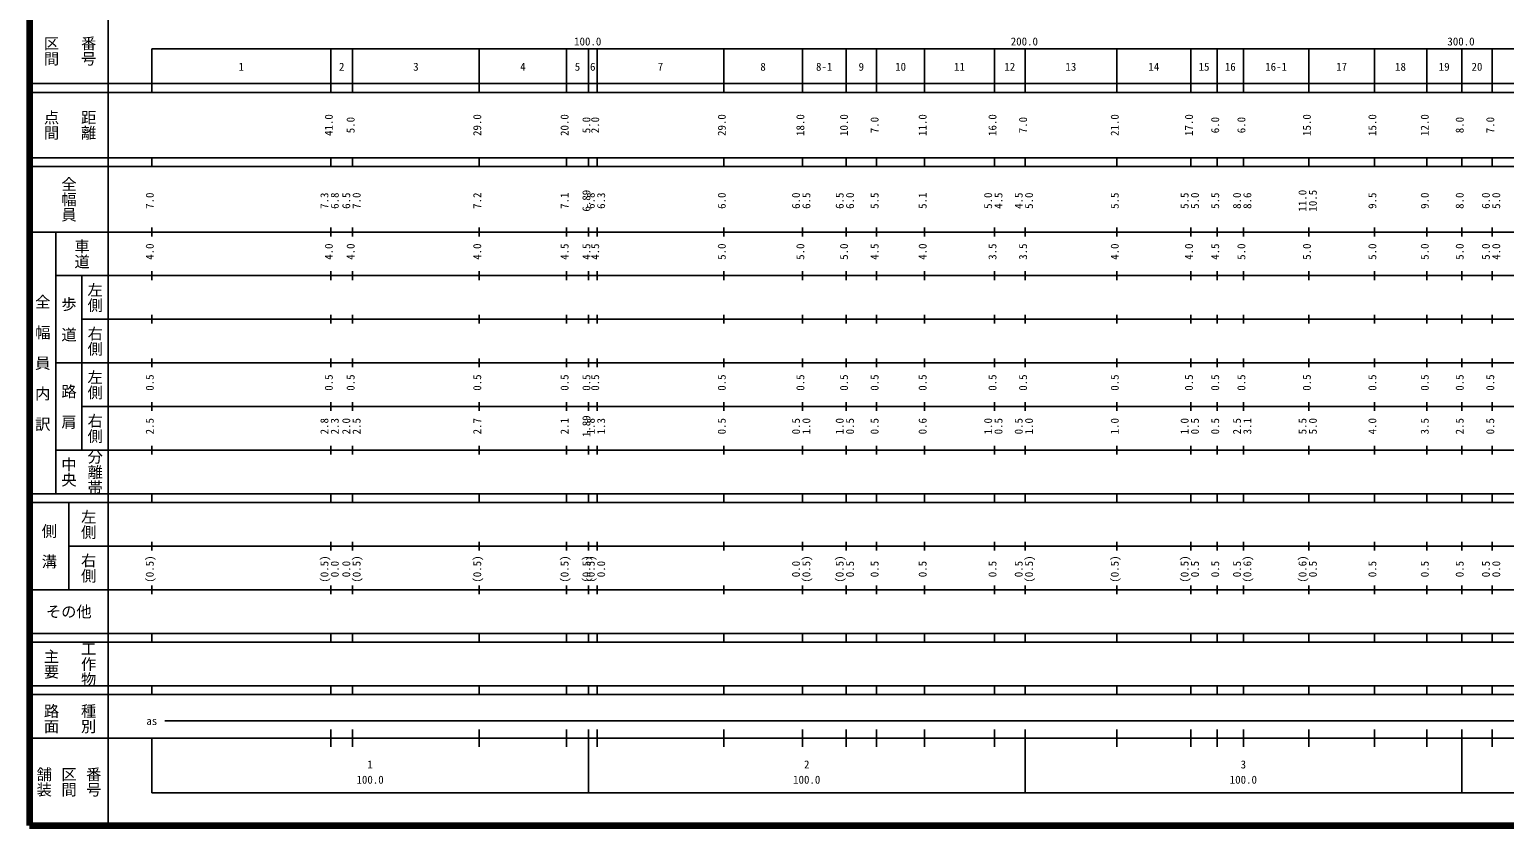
# Model space of a CAD drawing. Units: millimetres on the paper, enlarged 1000 times. Extents: x 40000 to 680000, y 20000 to 380000.
# Drawn here: x 40000 to 377808, y 20000 to 202409 of the extents above; entities that cross this region are included whole.
import ezdxf
from ezdxf.enums import TextEntityAlignment as Align

# ---------------------------------------------------------------- set-up
doc = ezdxf.new("R2010")
doc.units = ezdxf.units.MM
doc.header["$LTSCALE"] = 1000
doc.layers.add('M-TTL', color=2, linetype='Continuous', lineweight=140)
doc.layers.add('M-TTL-BAND', color=7, linetype='Continuous', lineweight=25)
doc.styles.add('@ＭＳ ゴシック', font='')
doc.styles.add('ＭＳ ゴシック', font='')
doc.styles.get('@ＭＳ ゴシック').set_extended_font_data('@MS Gothic')
doc.styles.get('ＭＳ ゴシック').set_extended_font_data('MS Gothic')

msp = doc.modelspace()

# ---------------------------------------------------------------- linework, layer by layer
at = {"layer": 'M-TTL'}
for p, q in [((40000, 380000), (40000, 20000)), ((40000, 20000), (680000, 20000))]:
    msp.add_line(p, q, dxfattribs=at)
at = {"layer": 'M-TTL-BAND'}
for p, q in [((58000, 370000), (58000, 20000)), ((68000, 198000), (579000, 198000)), ((68000, 198000), (68000, 188000)), ((109000, 188000), (109000, 198000)), ((114000, 188000), (114000, 198000)), ((143000, 188000), (143000, 198000)), ((163000, 188000), (163000, 198000)), ((168000, 188000), (168000, 198000)), ((170000, 188000), (170000, 198000)), ((199000, 188000), (199000, 198000)), ((217000, 188000), (217000, 198000)), ((227000, 188000), (227000, 198000)), ((234000, 188000), (234000, 198000)), ((245000, 188000), (245000, 198000)), ((261000, 188000), (261000, 198000)), ((268000, 188000), (268000, 198000)), ((289000, 188000), (289000, 198000)), ((306000, 188000), (306000, 198000)), ((312000, 188000), (312000, 198000)), ((318000, 188000), (318000, 198000)), ((333000, 188000), (333000, 198000)), ((348000, 188000), (348000, 198000)), ((360000, 188000), (360000, 198000)), ((368000, 188000), (368000, 198000)), ((375000, 188000), (375000, 198000)), ((40000, 190000), (579000, 190000)), ((40000, 188000), (579000, 188000)), ((40000, 173000), (579000, 173000)), ((68000, 171000), (68000, 173000)), ((109000, 171000), (109000, 173000)), ((114000, 171000), (114000, 173000)), ((143000, 171000), (143000, 173000)), ((163000, 171000), (163000, 173000)), ((168000, 171000), (168000, 173000)), ((170000, 171000), (170000, 173000)), ((199000, 171000), (199000, 173000)), ((217000, 171000), (217000, 173000)), ((227000, 171000), (227000, 173000)), ((234000, 171000), (234000, 173000)), ((245000, 171000), (245000, 173000)), ((261000, 171000), (261000, 173000)), ((268000, 171000), (268000, 173000)), ((289000, 171000), (289000, 173000)), ((306000, 171000), (306000, 173000)), ((312000, 171000), (312000, 173000)), ((318000, 171000), (318000, 173000)), ((333000, 171000), (333000, 173000)), ((348000, 171000), (348000, 173000)), ((360000, 171000), (360000, 173000)), ((368000, 171000), (368000, 173000)), ((375000, 171000), (375000, 173000)), ((40000, 171000), (579000, 171000)), ((40000, 156000), (579000, 156000)), ((46000, 96000), (46000, 156000)), ((68000, 155000), (68000, 157000)), ((109000, 155000), (109000, 157000)), ((114000, 155000), (114000, 157000)), ((143000, 155000), (143000, 157000)), ((163000, 155000), (163000, 157000)), ((168000, 155000), (168000, 157000)), ((170000, 155000), (170000, 157000)), ((199000, 155000), (199000, 157000)), ((217000, 155000), (217000, 157000)), ((227000, 155000), (227000, 157000)), ((234000, 155000), (234000, 157000)), ((245000, 155000), (245000, 157000)), ((261000, 155000), (261000, 157000)), ((268000, 155000), (268000, 157000)), ((289000, 155000), (289000, 157000)), ((306000, 155000), (306000, 157000)), ((312000, 155000), (312000, 157000)), ((318000, 155000), (318000, 157000)), ((333000, 155000), (333000, 157000)), ((348000, 155000), (348000, 157000)), ((360000, 155000), (360000, 157000)), ((368000, 155000), (368000, 157000)), ((375000, 155000), (375000, 157000)), ((46000, 146000), (579000, 146000)), ((52000, 146000), (52000, 106000)), ((68000, 145000), (68000, 147000)), ((109000, 145000), (109000, 147000)), ((114000, 145000), (114000, 147000)), ((143000, 145000), (143000, 147000)), ((163000, 145000), (163000, 147000)), ((168000, 145000), (168000, 147000)), ((170000, 145000), (170000, 147000)), ((199000, 145000), (199000, 147000)), ((217000, 145000), (217000, 147000)), ((227000, 145000), (227000, 147000)), ((234000, 145000), (234000, 147000)), ((245000, 145000), (245000, 147000)), ((261000, 145000), (261000, 147000)), ((268000, 145000), (268000, 147000)), ((289000, 145000), (289000, 147000)), ((306000, 145000), (306000, 147000)), ((312000, 145000), (312000, 147000)), ((318000, 145000), (318000, 147000)), ((333000, 145000), (333000, 147000)), ((348000, 145000), (348000, 147000)), ((360000, 145000), (360000, 147000)), ((368000, 145000), (368000, 147000)), ((375000, 145000), (375000, 147000)), ((52000, 136000), (579000, 136000)), ((68000, 135000), (68000, 137000)), ((109000, 135000), (109000, 137000)), ((114000, 135000), (114000, 137000)), ((143000, 135000), (143000, 137000)), ((163000, 135000), (163000, 137000)), ((168000, 135000), (168000, 137000)), ((170000, 135000), (170000, 137000)), ((199000, 135000), (199000, 137000)), ((217000, 135000), (217000, 137000)), ((227000, 135000), (227000, 137000)), ((234000, 135000), (234000, 137000)), ((245000, 135000), (245000, 137000)), ((261000, 135000), (261000, 137000)), ((268000, 135000), (268000, 137000)), ((289000, 135000), (289000, 137000)), ((306000, 135000), (306000, 137000)), ((312000, 135000), (312000, 137000)), ((318000, 135000), (318000, 137000)), ((333000, 135000), (333000, 137000)), ((348000, 135000), (348000, 137000)), ((360000, 135000), (360000, 137000)), ((368000, 135000), (368000, 137000)), ((375000, 135000), (375000, 137000)), ((46000, 126000), (579000, 126000)), ((68000, 125000), (68000, 127000)), ((109000, 125000), (109000, 127000)), ((114000, 125000), (114000, 127000)), ((143000, 125000), (143000, 127000)), ((163000, 125000), (163000, 127000)), ((168000, 125000), (168000, 127000)), ((170000, 125000), (170000, 127000)), ((199000, 125000), (199000, 127000)), ((217000, 125000), (217000, 127000)), ((227000, 125000), (227000, 127000)), ((234000, 125000), (234000, 127000)), ((245000, 125000), (245000, 127000)), ((261000, 125000), (261000, 127000)), ((268000, 125000), (268000, 127000)), ((289000, 125000), (289000, 127000)), ((306000, 125000), (306000, 127000)), ((312000, 125000), (312000, 127000)), ((318000, 125000), (318000, 127000)), ((333000, 125000), (333000, 127000)), ((348000, 125000), (348000, 127000)), ((360000, 125000), (360000, 127000)), ((368000, 125000), (368000, 127000)), ((375000, 125000), (375000, 127000)), ((52000, 116000), (579000, 116000)), ((68000, 115000), (68000, 117000)), ((109000, 115000), (109000, 117000)), ((114000, 115000), (114000, 117000)), ((143000, 115000), (143000, 117000)), ((163000, 115000), (163000, 117000)), ((168000, 115000), (168000, 117000)), ((170000, 115000), (170000, 117000)), ((199000, 115000), (199000, 117000)), ((217000, 115000), (217000, 117000)), ((227000, 115000), (227000, 117000)), ((234000, 115000), (234000, 117000)), ((245000, 115000), (245000, 117000)), ((261000, 115000), (261000, 117000)), ((268000, 115000), (268000, 117000)), ((289000, 115000), (289000, 117000)), ((306000, 115000), (306000, 117000)), ((312000, 115000), (312000, 117000)), ((318000, 115000), (318000, 117000)), ((333000, 115000), (333000, 117000)), ((348000, 115000), (348000, 117000)), ((360000, 115000), (360000, 117000)), ((368000, 115000), (368000, 117000)), ((375000, 115000), (375000, 117000)), ((46000, 106000), (579000, 106000)), ((68000, 105000), (68000, 107000)), ((109000, 105000), (109000, 107000)), ((114000, 105000), (114000, 107000)), ((143000, 105000), (143000, 107000)), ((163000, 105000), (163000, 107000)), ((168000, 105000), (168000, 107000)), ((170000, 105000), (170000, 107000)), ((199000, 105000), (199000, 107000)), ((217000, 105000), (217000, 107000)), ((227000, 105000), (227000, 107000)), ((234000, 105000), (234000, 107000)), ((245000, 105000), (245000, 107000)), ((261000, 105000), (261000, 107000)), ((268000, 105000), (268000, 107000)), ((289000, 105000), (289000, 107000)), ((306000, 105000), (306000, 107000)), ((312000, 105000), (312000, 107000)), ((318000, 105000), (318000, 107000)), ((333000, 105000), (333000, 107000)), ((348000, 105000), (348000, 107000)), ((360000, 105000), (360000, 107000)), ((368000, 105000), (368000, 107000)), ((375000, 105000), (375000, 107000)), ((40000, 96000), (579000, 96000)), ((68000, 94000), (68000, 96000)), ((109000, 94000), (109000, 96000)), ((114000, 94000), (114000, 96000)), ((143000, 94000), (143000, 96000)), ((163000, 94000), (163000, 96000)), ((168000, 94000), (168000, 96000)), ((170000, 94000), (170000, 96000)), ((199000, 94000), (199000, 96000)), ((217000, 94000), (217000, 96000)), ((227000, 94000), (227000, 96000)), ((234000, 94000), (234000, 96000)), ((245000, 94000), (245000, 96000)), ((261000, 94000), (261000, 96000)), ((268000, 94000), (268000, 96000)), ((289000, 94000), (289000, 96000)), ((306000, 94000), (306000, 96000)), ((312000, 94000), (312000, 96000)), ((318000, 94000), (318000, 96000)), ((333000, 94000), (333000, 96000)), ((348000, 94000), (348000, 96000)), ((360000, 94000), (360000, 96000)), ((368000, 94000), (368000, 96000)), ((375000, 94000), (375000, 96000)), ((40000, 94000), (579000, 94000)), ((49000, 94000), (49000, 74000)), ((68000, 83000), (68000, 85000)), ((109000, 83000), (109000, 85000)), ((114000, 83000), (114000, 85000)), ((143000, 83000), (143000, 85000)), ((163000, 83000), (163000, 85000)), ((168000, 83000), (168000, 85000)), ((170000, 83000), (170000, 85000)), ((199000, 83000), (199000, 85000)), ((217000, 83000), (217000, 85000)), ((227000, 83000), (227000, 85000)), ((234000, 83000), (234000, 85000)), ((245000, 83000), (245000, 85000)), ((261000, 83000), (261000, 85000)), ((268000, 83000), (268000, 85000)), ((289000, 83000), (289000, 85000)), ((306000, 83000), (306000, 85000)), ((312000, 83000), (312000, 85000)), ((318000, 83000), (318000, 85000)), ((333000, 83000), (333000, 85000)), ((348000, 83000), (348000, 85000)), ((360000, 83000), (360000, 85000)), ((368000, 83000), (368000, 85000)), ((375000, 83000), (375000, 85000)), ((49000, 84000), (579000, 84000)), ((68000, 73000), (68000, 75000)), ((109000, 73000), (109000, 75000)), ((114000, 73000), (114000, 75000)), ((143000, 73000), (143000, 75000)), ((163000, 73000), (163000, 75000)), ((168000, 73000), (168000, 75000)), ((170000, 73000), (170000, 75000)), ((199000, 73000), (199000, 75000)), ((217000, 73000), (217000, 75000)), ((227000, 73000), (227000, 75000)), ((234000, 73000), (234000, 75000)), ((245000, 73000), (245000, 75000)), ((261000, 73000), (261000, 75000)), ((268000, 73000), (268000, 75000)), ((289000, 73000), (289000, 75000)), ((306000, 73000), (306000, 75000)), ((312000, 73000), (312000, 75000)), ((318000, 73000), (318000, 75000)), ((333000, 73000), (333000, 75000)), ((348000, 73000), (348000, 75000)), ((360000, 73000), (360000, 75000)), ((368000, 73000), (368000, 75000)), ((375000, 73000), (375000, 75000)), ((40000, 74000), (579000, 74000)), ((40000, 64000), (579000, 64000)), ((40000, 62000), (579000, 62000)), ((68000, 62000), (68000, 64000)), ((109000, 62000), (109000, 64000)), ((114000, 62000), (114000, 64000)), ((143000, 62000), (143000, 64000)), ((163000, 62000), (163000, 64000)), ((168000, 62000), (168000, 64000)), ((170000, 62000), (170000, 64000)), ((199000, 62000), (199000, 64000)), ((217000, 62000), (217000, 64000)), ((227000, 62000), (227000, 64000)), ((234000, 62000), (234000, 64000)), ((245000, 62000), (245000, 64000)), ((261000, 62000), (261000, 64000)), ((268000, 62000), (268000, 64000)), ((289000, 62000), (289000, 64000)), ((306000, 62000), (306000, 64000)), ((312000, 62000), (312000, 64000)), ((318000, 62000), (318000, 64000)), ((333000, 62000), (333000, 64000)), ((348000, 62000), (348000, 64000)), ((360000, 62000), (360000, 64000)), ((368000, 62000), (368000, 64000)), ((375000, 62000), (375000, 64000)), ((40000, 52000), (579000, 52000)), ((68000, 50000), (68000, 52000)), ((109000, 50000), (109000, 52000)), ((114000, 50000), (114000, 52000)), ((143000, 50000), (143000, 52000)), ((163000, 50000), (163000, 52000)), ((168000, 50000), (168000, 52000)), ((170000, 50000), (170000, 52000)), ((199000, 50000), (199000, 52000)), ((217000, 50000), (217000, 52000)), ((227000, 50000), (227000, 52000)), ((234000, 50000), (234000, 52000)), ((245000, 50000), (245000, 52000)), ((261000, 50000), (261000, 52000)), ((268000, 50000), (268000, 52000)), ((289000, 50000), (289000, 52000)), ((306000, 50000), (306000, 52000)), ((312000, 50000), (312000, 52000)), ((318000, 50000), (318000, 52000)), ((333000, 50000), (333000, 52000)), ((348000, 50000), (348000, 52000)), ((360000, 50000), (360000, 52000)), ((368000, 50000), (368000, 52000)), ((375000, 50000), (375000, 52000)), ((40000, 50000), (579000, 50000)), ((71000, 44000), (538000, 44000)), ((109000, 38000), (109000, 42000)), ((114000, 38000), (114000, 42000)), ((143000, 38000), (143000, 42000)), ((163000, 38000), (163000, 42000)), ((168000, 27500), (168000, 42000)), ((170000, 38000), (170000, 42000)), ((199000, 38000), (199000, 42000)), ((217000, 38000), (217000, 42000)), ((227000, 38000), (227000, 42000)), ((234000, 38000), (234000, 42000)), ((245000, 38000), (245000, 42000)), ((261000, 38000), (261000, 42000)), ((268000, 27500), (268000, 42000)), ((289000, 38000), (289000, 42000)), ((306000, 38000), (306000, 42000)), ((312000, 38000), (312000, 42000)), ((318000, 38000), (318000, 42000)), ((333000, 38000), (333000, 42000)), ((348000, 38000), (348000, 42000)), ((360000, 38000), (360000, 42000)), ((368000, 27500), (368000, 42000)), ((375000, 38000), (375000, 42000)), ((40000, 40000), (579000, 40000)), ((68000, 40000), (68000, 27500)), ((68000, 27500), (579000, 27500))]:
    msp.add_line(p, q, dxfattribs=at)

# ---------------------------------------------------------------- texts
at = {"layer": 'M-TTL-BAND', "style": '@ＭＳ ゴシック'}
for s, p in [('区間', (45000, 197500)), ('番号', (53500, 197500)), ('点間', (45000, 180500)), ('距離', (53500, 180500)), ('全幅員', (49000, 163500)), ('車道', (52000, 151000)), ('左側', (55000, 141000)), ('全\u3000幅\u3000員\u3000内\u3000訳', (43000, 126000)), ('歩\u3000道', (49000, 136000)), ('右側', (55000, 131000)), ('左側', (55000, 121000)), ('路\u3000肩', (49000, 116000)), ('右側', (55000, 111000)), ('分離帯', (55000, 101000)), ('中央', (49000, 101000)), ('左側', (53500, 89000)), ('側\u3000溝', (44500, 84000)), ('右側', (53500, 79000)), ('工作物', (53500, 57000)), ('主要', (45000, 57000)), ('路面', (45000, 44500)), ('種別', (53500, 44500)), ('舗装', (43333, 30000)), ('区間', (49000, 30000)), ('番号', (54667, 30000))]:
    msp.add_text(s, height=2566, rotation=270, dxfattribs=at).set_placement(p, align=Align.MIDDLE_CENTER)
at = {"layer": 'M-TTL-BAND', "style": 'ＭＳ ゴシック'}
for s, p in [('100.0', (167844, 198195)), ('200.0', (267844, 198195)), ('300.0', (367844, 198195)), ('1', (88500, 192405)), ('2', (111500, 192405)), ('3', (128500, 192405)), ('4', (153000, 192405)), ('5', (165500, 192405)), ('6', (169000, 192405)), ('7', (184500, 192405)), ('8', (208000, 192405)), ('8-1', (222000, 192405)), ('9', (230500, 192405)), ('10', (239500, 192405)), ('11', (253000, 192405)), ('12', (264500, 192405)), ('13', (278500, 192405)), ('14', (297500, 192405)), ('15', (309000, 192405)), ('16', (315000, 192405)), ('16-1', (325500, 192405)), ('17', (340500, 192405)), ('18', (354000, 192405)), ('19', (364000, 192405)), ('20', (371500, 192405)), ('as', (68000, 42500)), ('1', (118000, 32523)), ('2', (218000, 32523)), ('3', (318000, 32523)), ('100.0', (118000, 29033)), ('100.0', (218000, 29033)), ('100.0', (318000, 29033))]:
    msp.add_text(s, height=1833, dxfattribs=at).set_placement(p, align=Align.BOTTOM_CENTER)
for s, p in [('41.0', (110000, 180500)), ('29.0', (144000, 180500)), ('20.0', (164000, 180500)), ('29.0', (200000, 180500)), ('18.0', (218000, 180500)), ('10.0', (228000, 180500)), ('11.0', (246000, 180500)), ('16.0', (262000, 180500)), ('21.0', (290000, 180500)), ('17.0', (307000, 180500)), ('15.0', (334000, 180500)), ('15.0', (349000, 180500)), ('12.0', (361000, 180500)), ('5.0', (115000, 180500)), ('5.0', (169000, 180500)), ('2.0', (171000, 180500)), ('7.0', (235000, 180500)), ('7.0', (269000, 180500)), ('6.0', (313000, 180500)), ('6.0', (319000, 180500)), ('8.0', (369000, 180500)), ('7.0', (376000, 180500)), ('6.89', (169000, 163174)), ('11.0', (333000, 163174)), ('7.0', (69000, 163174)), ('7.3', (109000, 163174)), ('6.8', (111370, 163174)), ('6.5', (114000, 163174)), ('7.0', (116370, 163174)), ('7.2', (144000, 163174)), ('7.1', (164000, 163174)), ('6.8', (170000, 163174)), ('6.3', (172370, 163174)), ('6.0', (200000, 163174)), ('6.0', (217000, 163174)), ('6.5', (219370, 163174)), ('6.5', (227000, 163174)), ('6.0', (229370, 163174)), ('5.5', (235000, 163174)), ('5.1', (246000, 163174)), ('5.0', (261000, 163174)), ('4.5', (263370, 163174)), ('4.5', (268000, 163174)), ('5.0', (270370, 163174)), ('5.5', (290000, 163174)), ('5.5', (306000, 163174)), ('5.0', (308370, 163174)), ('5.5', (313000, 163174)), ('8.0', (318000, 163174)), ('8.6', (320370, 163174)), ('10.5', (335370, 163174)), ('9.5', (349000, 163174)), ('9.0', (361000, 163174)), ('8.0', (369000, 163174)), ('6.0', (375000, 163174)), ('5.0', (377370, 163174)), ('4.0', (69000, 151500)), ('4.0', (110000, 151500)), ('4.0', (115000, 151500)), ('4.0', (144000, 151500)), ('4.5', (164000, 151500)), ('4.5', (169000, 151500)), ('4.5', (171000, 151500)), ('5.0', (200000, 151500)), ('5.0', (218000, 151500)), ('5.0', (228000, 151500)), ('4.5', (235000, 151500)), ('4.0', (246000, 151500)), ('3.5', (262000, 151500)), ('3.5', (269000, 151500)), ('4.0', (290000, 151500)), ('4.0', (307000, 151500)), ('4.5', (313000, 151500)), ('5.0', (319000, 151500)), ('5.0', (334000, 151500)), ('5.0', (349000, 151500)), ('5.0', (361000, 151500)), ('5.0', (369000, 151500)), ('5.0', (375000, 151500)), ('4.0', (377370, 151500)), ('0.5', (69000, 121500)), ('0.5', (110000, 121500)), ('0.5', (115000, 121500)), ('0.5', (144000, 121500)), ('0.5', (164000, 121500)), ('0.5', (169000, 121500)), ('0.5', (171000, 121500)), ('0.5', (200000, 121500)), ('0.5', (218000, 121500)), ('0.5', (228000, 121500)), ('0.5', (235000, 121500)), ('0.5', (246000, 121500)), ('0.5', (262000, 121500)), ('0.5', (269000, 121500)), ('0.5', (290000, 121500)), ('0.5', (307000, 121500)), ('0.5', (313000, 121500)), ('0.5', (319000, 121500)), ('0.5', (334000, 121500)), ('0.5', (349000, 121500)), ('0.5', (361000, 121500)), ('0.5', (369000, 121500)), ('0.5', (376000, 121500)), ('2.5', (69000, 111500)), ('2.8', (109000, 111500)), ('2.3', (111370, 111500)), ('2.0', (114000, 111500)), ('2.5', (116370, 111500)), ('2.7', (144000, 111500)), ('2.1', (164000, 111500)), ('1.89', (169000, 111500)), ('1.8', (170000, 111500)), ('1.3', (172370, 111500)), ('0.5', (200000, 111500)), ('0.5', (217000, 111500)), ('1.0', (219370, 111500)), ('1.0', (227000, 111500)), ('0.5', (229370, 111500)), ('0.5', (235000, 111500)), ('0.6', (246000, 111500)), ('1.0', (261000, 111500)), ('0.5', (263370, 111500)), ('0.5', (268000, 111500)), ('1.0', (270370, 111500)), ('1.0', (290000, 111500)), ('1.0', (306000, 111500)), ('0.5', (308370, 111500)), ('0.5', (313000, 111500)), ('2.5', (318000, 111500)), ('3.1', (320370, 111500)), ('5.5', (333000, 111500)), ('5.0', (335370, 111500)), ('4.0', (349000, 111500)), ('3.5', (361000, 111500)), ('2.5', (369000, 111500)), ('0.5', (376000, 111500)), ('(0.5)', (69000, 78764)), ('(0.5)', (109000, 78764)), ('(0.5)', (116370, 78764)), ('(0.5)', (144000, 78764)), ('(0.5)', (164000, 78764)), ('(0.5)', (169000, 78764)), ('(0.5)', (170000, 78764)), ('(0.5)', (219370, 78764)), ('(0.5)', (227000, 78764)), ('(0.5)', (270370, 78764)), ('(0.5)', (290000, 78764)), ('(0.5)', (306000, 78764)), ('(0.6)', (320370, 78764)), ('(0.6)', (333000, 78764)), ('0.0', (111370, 78764)), ('0.0', (114000, 78764)), ('0.0', (172370, 78764)), ('0.0', (217000, 78764)), ('0.5', (229370, 78764)), ('0.5', (235000, 78764)), ('0.5', (246000, 78764)), ('0.5', (262000, 78764)), ('0.5', (268000, 78764)), ('0.5', (308370, 78764)), ('0.5', (313000, 78764)), ('0.5', (318000, 78764)), ('0.5', (335370, 78764)), ('0.5', (349000, 78764)), ('0.5', (361000, 78764)), ('0.5', (369000, 78764)), ('0.5', (375000, 78764)), ('0.0', (377370, 78764))]:
    msp.add_text(s, height=1833, rotation=90, dxfattribs=at).set_placement(p, align=Align.BOTTOM_CENTER)
msp.add_text('その他', height=2566, dxfattribs=at).set_placement((49000, 69000), align=Align.MIDDLE_CENTER)

doc.saveas('drawing.dxf')
